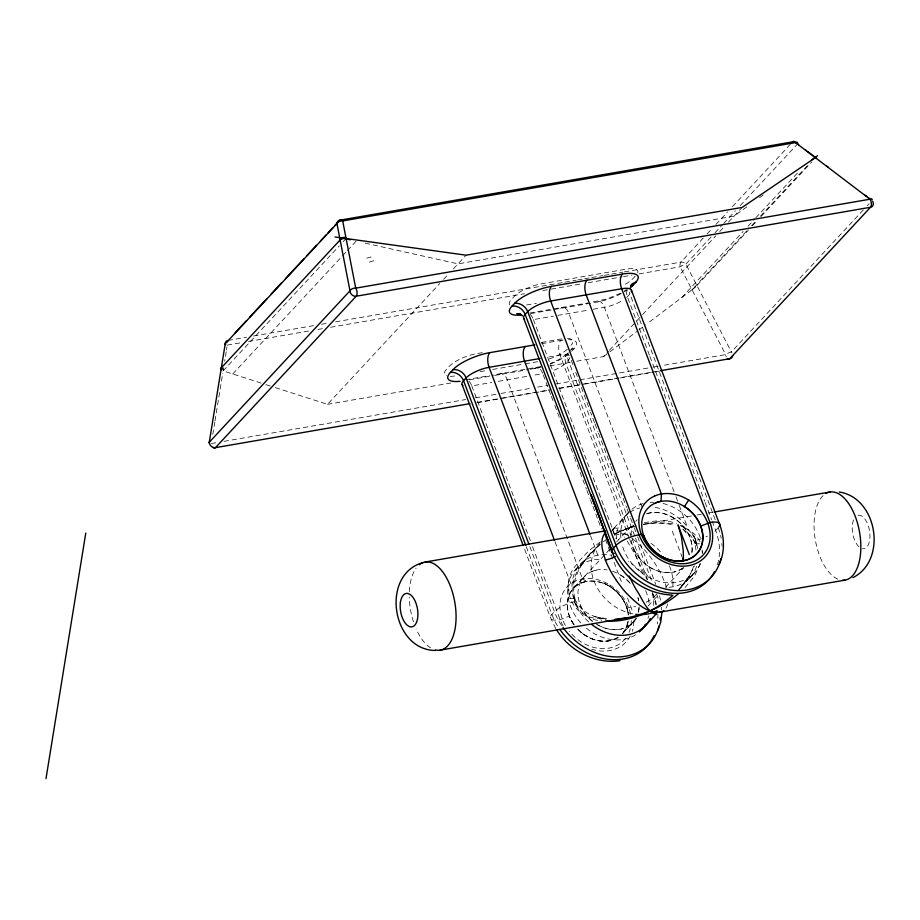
<?xml version="1.0" encoding="UTF-8"?>
<svg xmlns="http://www.w3.org/2000/svg" width="920" height="920" viewBox="0 0 920 920"><rect width="100%" height="100%" fill="white"/><g stroke="black" fill="none" stroke-linecap="round" stroke-linejoin="round"><path stroke-width="0.69" stroke-dasharray="4.6 3.45" d="M212.808 434.459L214.831 421.969M215.015 420.842L222.743 373.163M261.176 383.088L223.111 370.898L223.629 367.678M224.675 361.226L224.94 359.616M225.457 356.397L226.239 351.566M226.504 349.956L227.021 346.725M667.713 603.911L667.23 605.567A67.804 21.424 63.1 0 1 665.838 608.281L664.527 609.833M700.545 563.603L694.289 576.449L684.319 588.455M693.542 566.444C690.69 575.448 684.825 583.038 678.695 590.065L689.172 576.334L694.439 565.811M569.767 351.037L572.378 347.978L570.917 349.623M571.619 351.336L574.574 348.139A29.36 9.073 -20.7 0 0 568.502 339.675M679.247 589.133L689.172 576.334L679.477 588.938M633.903 621.299L622.978 633.086L625.91 628.67L628.21 620.793A33.58 27.105 42.9 0 1 626.945 626.175A32.154 25.955 42.9 0 1 625.278 629.844M689.563 578.07L694.98 572.217L678.431 590.042M223.111 370.898L339.261 245.893M343.171 241.684L346.092 238.533M232.737 373.98L341.607 256.806M342.585 255.76L346.472 251.574M347.438 250.527L356.19 241.12M275.31 387.619L327.52 404.328L439.76 283.544M443.659 279.335L448.546 274.091M453.422 268.835L466.106 255.185M635.168 276.218L632.88 278.68A21.827 6.75 -20.7 0 1 623.357 285.269M703.271 238.061L680.926 262.108A4.956 2.484 80.2 0 0 680.11 266.8L725.65 354.591A4.956 2.484 80.2 0 0 726.248 356.73M707.146 233.875L712.011 228.643M715.898 224.468L727.547 211.922M732.412 206.689L791.671 142.91M711.102 236.969L685.848 264.155A4.956 1 -27.4 0 0 680.11 266.8L639.078 273.895M714.99 232.783L722.763 224.422M723.741 223.376L735.39 210.829M740.255 205.597L797.571 143.911M576.656 361.238L603.554 356.592L608.442 351.336M609.408 350.29L641.619 315.629M642.597 314.571L715.794 235.796M719.693 231.598L724.581 226.343M728.479 222.145L742.141 207.437M681.708 297.597L743.141 231.483M748.018 226.239L754.837 218.891M755.814 217.844L798.721 171.66M746.695 230.966L692.035 289.788L647.519 323.403M751.582 225.71L756.458 220.466M760.369 216.257L808.197 164.783M696.934 285.51L748.523 229.977M752.422 225.791L757.286 220.547M761.185 216.361L811.808 161.874M863.293 209.967L731.388 351.934A4.956 1 -27.4 0 0 725.65 354.591L662.067 365.585M867.203 205.769L869.158 203.665M575.138 569.94L599.978 544.134L589.49 554.472L580.945 565.823L583.82 561.418C576.265 572.481 570.814 586.856 575.552 600.127L574.966 598.862C579.623 611.133 592.756 617.4 605.084 618.942L594.492 616.664L607.005 618.827M628.164 512.865L613.939 528.172L613.559 533.623M609.845 549.194L573.114 588.731C563.914 599.115 566.628 615.331 574.678 625.554M616.619 541.914L632.385 524.917M656.144 594.538L654.074 596.769A18.331 5.658 -20.7 0 1 645.943 602.37M718.071 527.884L715.679 530.472A18.331 5.658 -20.7 0 1 714.288 531.783M622.587 633.535L636.571 618.458M648.14 606.004L657.777 595.631M665.494 587.328L683.813 567.617M583.176 577.933L573.471 588.328C581.831 579.335 596.137 579.428 606.498 584.694L602.508 582.567C615.733 588.156 627.037 600.311 628.314 615.043A33.58 27.105 42.9 0 0 627.233 609.144L626.279 606.211A33.143 26.76 42.9 0 0 610.006 586.684L609.81 584.982A38.893 31.406 42.9 0 0 582.532 578.91A38.444 31.038 42.9 0 0 575.805 580.853A38.928 31.429 42.9 0 0 566.087 626.658M566.904 354.016L558.946 359.513L550.194 363.572M612.72 529.161C617.538 524.389 621.782 534.727 624.577 537.176M600.254 544.203L587.547 556.726L591.261 552.276L583.912 561.418A68.954 61.858 -69.4 0 0 580.255 566.95C564.604 586.569 574.597 619.896 601.692 620.735M603.554 356.592L636.732 331.545M638.952 329.866L645.587 324.863M603.382 541.753L604.969 540.569M746.821 206.896L734.079 216.119L458.034 263.867L362.94 242.638M759.575 197.662L765.371 193.464M624.312 290.973L626.405 289.466M600.242 541.983L588.984 550.689L580.612 559.337A68.954 65.124 -41.8 0 0 576.564 564.615C558.486 584.177 570.929 617.469 598.081 618.447A70.173 66.263 -41.8 0 0 603.209 619.114L606.107 619.332M614.894 534.117L633.385 525.653M620.563 293.215L607.131 298.919L590.49 302.496M617.193 637.951L611.938 640.193L606.234 641.182A33.937 27.404 42.9 0 1 588.478 637.203A32.154 25.955 42.9 0 1 584.303 634.742M614.456 533.841L622.863 530.173M612.237 529.587L613.444 529.103M628.164 535.52L620.034 531.323L631.327 527.091L620.034 531.323L612.007 529.816M625.726 529.103L633.477 526.62M373.75 260.739L367.528 262.625M636.226 525.895L631.522 527.183L634.064 526.539M371.162 256.967L366.183 258.313M540.891 366.551L492.131 375.164M644.38 522.572L655.431 521.007L663.619 520.962A67.724 60.754 -69.4 0 1 670.783 521.812L676.476 523.284M530.679 313.582L597.425 302.036A29.36 9.073 -20.7 0 0 627.601 289.742M535.819 368.334L534.577 368.563A11.098 5.577 80.2 0 1 542.765 373.635L533.899 375.176M228.102 340.423L246.491 337.237M253.564 336.018L314.421 325.496M321.494 324.266L327.152 323.288M335.639 321.816L563.466 282.417M564.88 282.175L576.207 280.22M577.622 279.967L583.28 278.99M584.694 278.748L590.352 277.771M591.767 277.518L603.094 275.563M604.509 275.321L610.167 274.344M611.581 274.091L622.909 272.136M624.323 271.894L680.926 262.108A4.956 4.002 42.9 0 1 685.848 264.155L731.388 351.934A4.956 4.002 42.9 0 1 731.998 352.82M227.286 345.115L242.857 342.424M248.515 341.447L309.361 330.924M317.848 329.452L323.518 328.474M330.591 327.255L524.457 293.721M542.846 290.547L549.93 289.317M551.344 289.075L582.475 283.693M588.133 282.716L622.092 276.839M623.507 276.598L631.994 275.126M526.631 304.98L536.486 303.266M529.667 313.018L552.471 309.074M553.736 308.855L587.949 302.933M530.069 314.456A11.098 5.577 80.2 0 1 533.416 319.608L553.368 316.158M557.808 315.387L588.857 310.017M593.285 309.247L604.371 307.337A18.331 5.658 -20.7 0 0 623.542 299.816M482.322 352.659L476.686 353.636A21.827 6.75 -20.7 0 0 449.328 366.286L446.28 369.564A21.827 6.75 -20.7 0 0 446.43 375.728M541.489 342.424L561.212 339.008A21.827 6.75 -20.7 0 1 562.58 338.801M541.673 343.678L561.993 340.17M548.964 356.96L560.05 355.039A18.331 5.658 -20.7 0 1 569.445 355.867M480.056 371.645L487.094 370.426M492.74 369.449L523.733 364.09M525.136 363.848L537.82 361.652M465.52 379.764L489.601 375.601M327.52 404.328L450.673 383.03M469.073 379.891L493.143 375.682M494.557 375.44L528.528 369.564M529.943 369.322L539.856 367.609M549.769 365.895L570.998 362.216M469.039 381.294A11.098 5.577 80.2 0 1 471.799 385.905L491.763 382.455M498.41 381.305L527.24 376.326M211.347 443.543L218.408 442.313M224.054 441.335L465.669 399.556M475.559 397.842L499.583 393.691M500.997 393.438L532.082 388.067M537.728 387.09L547.618 385.376M556.094 383.916L652.176 367.298M653.591 367.046L660.652 365.827M476.87 402.442L550.344 389.735M558.819 388.274L650.67 372.393M652.073 372.14L660.56 370.679M477.227 402.695L501.25 398.544M502.665 398.291L549.286 390.229M559.188 388.516L583.199 384.364M584.614 384.123L618.528 378.258M619.942 378.016L653.844 372.151M655.258 371.898L659.502 371.174M691.438 515.971L643.333 524.297L654.568 522.997L665.953 523.445L674.418 525.297M697.095 514.993L701.339 514.257M708.411 513.038L712.655 512.302M644.322 524.124L655.201 522.847L666.908 523.043A67.724 63.951 -41.8 0 1 674.544 524.193L675.786 524.481M265.914 384.606L270.652 386.124M680.605 525.895L685.158 527.769M626.279 606.211L628.785 607.798L631.097 607.395A18.331 5.658 -20.7 0 0 635.674 606.349M609.81 584.982L611.409 586.017A38.847 31.372 42.9 0 1 628.084 606.107L628.785 607.798A38.928 31.429 42.9 0 1 630.832 615.469M682.778 529.034L690.069 534.968L693.013 538.913L695.152 543.294L694.565 542.029L696.382 551.839M632.523 538.614L643.252 548.504A71.829 22.689 63.1 0 1 645.369 550.838C654.683 561.602 662.434 574.034 666.482 587.765M577.645 629.015C586.132 638.089 599.472 643.609 611.8 640.228A33.844 27.324 42.9 0 0 617.976 637.422M627.187 541.075L634.087 552.736A71.829 8.085 67.2 0 1 635.524 555.392L647.162 579.726M691.932 533.358L693.323 535.865A27.703 24.851 -69.4 0 1 695.543 540.385L697.268 548.216M588.65 621.874A44.7 36.099 42.9 0 1 576.644 606.05L576.368 605.509M695.152 543.294L692.346 537.533L693.013 538.913M555.726 628.578L550.264 617.17L523.664 546.779M634.363 550.344L633.132 547.457M580.106 604.532L581.337 607.418A33.58 27.105 42.9 0 0 593.688 622.265M637.663 536.808L655.73 584.315M715.231 519.742L629.912 293.963A11.098 8.958 42.9 0 1 629.383 292.135M649.428 355.154L627.348 296.711A11.098 8.958 42.9 0 1 627.106 290.122M649.934 356.477L704.639 501.25M705.134 502.573L711.666 519.846M712.16 521.168L715.679 530.472A59.984 48.426 42.9 0 1 717.347 564.926M674.072 491.774L604.371 307.337A11.098 5.577 80.2 0 0 596.183 302.254M675.958 496.765L678.776 504.24M679.247 505.482L687.251 526.665A44.689 36.087 42.9 0 0 653.315 507.196M672.279 531.047L682.042 556.876M642.194 507.46L568.893 313.467A11.098 5.577 80.2 0 0 560.705 308.395M594.504 422.613L590.513 411.999M595.01 423.947L598.023 431.917M598.518 433.239L610.569 465.117M611.064 466.44L614.077 474.409M614.583 475.743L626.623 507.621M627.13 508.944L630.143 516.913M630.637 518.247L633.65 526.217M634.156 527.539L636.157 532.852M634.547 535.578L568.295 360.26A11.098 8.958 42.9 0 1 568.066 353.671M635.547 538.234L652.107 582.061M631.488 537.004L565.742 363.02A11.098 8.958 42.9 0 1 568.249 352.808M631.982 538.338L647.542 579.508M652.567 592.79L654.074 596.769A59.984 48.426 42.9 0 1 656.466 604.635M629.269 538.234L560.05 355.039A11.098 5.577 80.2 0 1 560.774 340.377M629.74 539.488L642.931 574.379A44.689 36.087 42.9 0 0 628.36 561.66M533.416 319.608L616.296 538.947A44.689 36.087 42.9 0 1 639.664 508.001M543.271 374.969L550.792 394.887M551.298 396.221L553.805 402.856M554.817 405.513L570.365 446.683M570.871 448.017L573.884 455.986M574.39 457.309L586.431 489.187M586.937 490.521L589.938 498.49M590.444 499.813L592.457 505.126M592.952 506.448L597.977 519.731M598.471 521.065L601.484 529.034M605.498 539.66L622.564 584.821M627.578 598.092L631.097 607.395A41.653 33.626 42.9 0 1 632.753 612.858M590.536 535.773L597.873 555.174M555.013 541.788L571.964 586.649A44.689 36.087 42.9 0 1 610.995 555.185M471.799 385.905L531.53 543.962M532.53 546.618L560.13 619.666A41.653 33.626 42.9 0 0 563.511 626.727M529.851 546.618L554.438 611.696A59.984 48.426 42.9 0 0 562.419 626.692M526.286 546.71L551.885 614.445A59.984 48.426 42.9 0 0 558.647 627.658M571.262 360.341L573.735 366.965M575.702 372.266L590.019 410.676M659.456 595.746L661.077 601.99M696.704 544.49L696.854 545.054A44.7 36.099 42.9 0 1 697.624 548.538M572.642 594.136L573.206 596.781A26.818 24.058 -69.4 0 0 574.574 601.783A26.726 23.977 -69.4 0 0 576.644 606.05M661.503 607.154L661.721 609.741M702.075 549.987L702.236 552.667M509.749 304.911A21.827 6.75 -20.7 0 1 511.163 299.736L514.211 296.447A21.827 6.75 -20.7 0 1 541.581 283.797L626.106 269.18A21.827 6.75 -20.7 0 1 637.686 272.757M454.744 375.992A21.827 6.75 -20.7 0 1 449.914 376.303M567.398 338.491A21.827 6.75 -20.7 0 1 571.044 345.23M567.295 349.221A21.827 6.75 -20.7 0 1 548.033 359.341M632.822 613.87A44.689 36.087 42.9 0 1 595.148 583.728A44.689 36.087 42.9 0 1 600.622 542.582M614.353 535.129A44.689 36.087 42.9 0 1 631.281 534.761M650.981 543.306A44.689 36.087 42.9 0 1 662.469 554.254M669.369 565.846A44.689 36.087 42.9 0 1 672.669 587.592M707.411 536.13A18.331 5.658 -20.7 0 1 705.95 536.843M701.35 538.729A18.331 5.658 -20.7 0 1 695.405 540.534M695.186 540.569A41.676 33.66 42.9 0 1 696.486 544.502M693.726 535.716A43.332 38.203 31.9 0 1 695.807 540.442M718.232 527.712A59.984 48.426 42.9 0 1 721.176 538.212M721.878 543.467A59.984 48.426 42.9 0 1 722.039 546.066M656.627 594.021A59.984 48.426 42.9 0 1 659.019 601.887M657.811 613.824A59.984 48.426 42.9 0 1 657.397 624.024M630.327 635.95A41.653 33.626 42.9 0 1 591.847 649.29M633.754 621.034A41.653 33.626 42.9 0 1 632.258 631.315M625.554 638.365A38.928 31.429 42.9 0 1 569.308 631.258M631.269 620.551A38.928 31.429 42.9 0 1 629.05 632.373M574.712 601.634A18.331 5.658 -20.7 0 0 554.438 611.696L551.885 614.445A18.331 5.658 -20.7 0 0 560.13 619.666L569.399 616.055L570.63 618.942A33.58 27.105 42.9 0 0 574.862 625.761M626.623 297.436A18.331 5.658 -20.7 0 0 627.348 296.711L629.912 293.963A18.331 5.658 -20.7 0 0 630.51 293.261M683.261 529.276A44.183 27.404 46.4 0 1 687.447 534.911M618.746 539.707A44.183 34.603 43.4 0 1 618.7 539.269M569.917 357.535A18.331 5.658 -20.7 0 1 568.295 360.26L565.742 363.02A18.331 5.658 -20.7 0 1 552.506 370.863M645.311 572.688A44.183 41.285 35.1 0 1 649.232 578.657M571.561 349.589A11.098 8.958 42.9 0 1 574.022 348.749M569.054 593.848A44.183 36.685 42.4 0 1 569.031 585.844M499.1 374.693A11.098 5.577 80.2 0 1 507.288 379.776L582.532 578.898L586.626 581.428A33.384 26.956 42.9 0 1 628.303 614.801M561.971 340.193A29.36 9.073 -20.7 0 1 563.155 340.032M568.652 354.073A29.36 9.073 -20.7 0 1 550.493 363.998M541.029 367.115A29.36 9.073 -20.7 0 1 535.842 368.31M700.154 563.684A44.689 36.087 42.9 0 1 660.456 581.704A44.689 36.087 42.9 0 1 622.299 545.525M620.839 537.935A44.689 36.087 42.9 0 1 643.195 503.539M650.037 502.354A44.689 36.087 42.9 0 1 653.729 502.251M662.986 503.458A44.689 36.087 42.9 0 1 700.844 539.557M702.5 551.057A44.689 36.087 42.9 0 1 702.408 553.667M635.536 634.823A44.689 36.087 42.9 0 1 584.901 626.888M580.865 622.909A44.689 36.087 42.9 0 1 569.146 580.773A44.689 36.087 42.9 0 1 600.702 559.325M645.644 590.663A44.689 36.087 42.9 0 1 649.279 604.233M648.634 615.859A44.689 36.087 42.9 0 1 647.967 618.355M696.854 545.054A26.53 23.793 -69.4 0 0 695.543 540.385A11.098 3.427 -20.7 0 0 700.534 543.547M680.673 525.274A33.453 30.003 -69.4 0 1 695.853 540.201M696.624 566.271A44.7 36.099 42.9 0 1 665.758 587.42M569.583 598.621A11.098 3.427 -20.7 0 1 574.574 601.783M652.314 592.94A44.7 36.099 42.9 0 1 653.648 605.992M575.115 601.53A42.113 36.409 35.8 0 1 573.585 596.746M576.161 605.567A41.998 34.316 41.9 0 1 574.494 601.668M683.169 567.847A33.384 26.956 42.9 0 1 651.303 568.146A33.384 26.956 42.9 0 1 631.154 539.235M631.016 535.256A33.384 26.956 42.9 0 1 633.523 525.021M635.743 521.444A33.384 26.956 42.9 0 1 637.203 519.731M647.473 513.509A33.384 26.956 42.9 0 1 680.294 523.146A33.384 26.956 42.9 0 1 691.369 555.323M635.386 619.275A33.384 26.956 42.9 0 1 582.647 609.914A33.384 26.956 42.9 0 1 607.005 569.905M612.524 571.262A33.384 26.956 42.9 0 1 631.58 585.028M637.985 597.793A33.384 26.956 42.9 0 1 638.675 600.886M639.101 606.901A33.384 26.956 42.9 0 1 638.331 612.398M620.701 575.161A33.143 26.76 42.9 0 1 631.522 584.993M618.309 637.261A33.384 26.956 42.9 0 1 578.266 629.706M573.723 624.243A33.384 26.956 42.9 0 1 586.626 581.452A32.959 26.611 42.9 0 0 580.865 583.119M628.188 621.069A33.384 26.956 42.9 0 1 622.668 633.477M584.303 634.719A33.58 27.105 42.9 0 1 578.059 629.464M625.266 629.832A33.844 27.324 42.9 0 1 622.081 634.064M837.798 579.117A44.689 22.459 80.2 0 1 815.166 539.005A44.689 22.459 80.2 0 1 824.09 494.741M430.606 647.864A44.689 22.459 80.2 0 1 416.139 628.9M413.448 621.747A44.689 22.459 80.2 0 1 409.285 597.126M409.354 591.629A44.689 22.459 80.2 0 1 416.093 568.215M858.003 515.327A16.939 8.51 80.2 0 1 869.676 531.806A16.939 8.51 80.2 0 1 862.466 548.676M859.015 546.837A16.939 8.51 80.2 0 1 854.45 518.155M652.544 593.584A33.534 3.772 67.2 0 1 655.799 604.773M685.032 528.034A33.453 31.59 -41.8 0 1 700.281 542.133M646.323 513.854A32.959 26.611 42.9 0 1 650.359 512.854A33.35 26.933 42.9 0 1 673.75 518.063A33.143 26.76 42.9 0 1 689.988 537.625L690.977 540.558A33.58 27.105 42.9 0 1 691.449 554.955M634.374 550.344A33.58 27.105 42.9 0 0 648.036 566.134A32.154 25.955 42.9 0 0 652.199 568.629A33.937 27.404 42.9 0 0 669.967 572.585A31.97 25.817 42.9 0 0 675.533 571.63M682.812 568.077A33.844 27.324 42.9 0 1 675.521 571.607M591.56 571.596A32.959 26.611 42.9 0 1 597.321 569.917M597.747 624.933A32.154 25.955 42.9 0 0 599.173 625.703A33.937 27.404 42.9 0 0 616.929 629.659A31.97 25.817 42.9 0 0 622.495 628.705M635.961 618.32A33.844 27.324 42.9 0 1 622.483 628.682M637.939 597.632A33.58 27.105 42.9 0 1 638.606 600.587M639.032 607.867A33.58 27.105 42.9 0 1 638.066 613.364M613.72 528.551L611.673 531.449L614.192 527.896L613.72 528.551M692.162 289.639L696.831 285.614L692.162 289.639"/><path stroke-width="1.38" d="M661.94 612.329L660.721 622.207L657.478 631.235M46 778.619L85.778 533.071M719.152 564.443C725.018 552.069 724.466 537.671 719.854 524.986L631.396 290.064M816.235 157.044L742.141 207.437L466.106 255.185L335.029 237.003M654.718 495.983A38.928 31.429 42.9 0 0 643.517 539.2A38.928 31.429 42.9 0 0 689.908 562.775A38.928 31.429 42.9 0 0 707.664 522.893L706.985 521.203A38.847 31.372 42.9 0 0 690.276 501.135L688.7 500.077L684.445 506.552A33.143 26.76 42.9 0 1 700.683 526.113M816.051 157.286L815.706 157.688A5.198 1.104 -38.2 0 0 814.442 158.389M641.953 629.292L656.202 613.973L656.684 612.524A67.804 7.636 67.2 0 0 656.719 612.226M534.842 344.862L488.566 352.866A29.36 9.073 -20.7 0 0 453.572 369.058L449.811 373.072A29.36 9.073 -20.7 0 0 460.092 381.317M636.145 281.842A29.36 9.073 -20.7 0 0 623.576 273.884L550.172 286.568A29.36 9.073 -20.7 0 0 515.177 302.76L511.416 306.774A29.36 9.073 -20.7 0 0 521.697 315.008M632.466 285.832L636.192 281.83M234.899 333.097L246.56 320.551M249.469 317.423L266.961 298.597M270.836 294.423L281.531 282.923M285.418 278.737L303.876 258.865M306.785 255.737L316.503 245.283M320.39 241.097L326.221 234.818M328.164 232.737L333.017 227.505M334.96 225.411L339.813 220.19L792.637 141.864A4.956 4.002 42.9 0 1 794.926 142.082M221.237 369.782A5.394 2.576 1 0 1 221.386 367.77L340.124 239.936A5.394 2.576 1 0 1 346.127 238.464M605.624 532.3C598.839 539.948 602.611 551.459 605.475 559.981A11.098 3.427 -20.7 0 0 615.411 556.439M672.957 595.309C654.752 611.19 630.982 622.092 606.498 621.207A70.173 62.939 -69.4 0 1 605.291 621.126M678.592 593.653C663.757 605.958 645.69 614.249 626.784 617.872L440.036 650.164M811.739 159.907L817.535 155.71M662.975 611.006L663.78 610.466M655.948 614.261C645.92 611.363 641.93 597.413 636.03 589.421A67.724 7.624 67.2 0 1 633.121 583.993L629.096 575.977M852.874 577.656C887.616 560.349 877.404 497.789 839.258 492.004M662.135 611.443C648.106 615.043 636.007 602.565 626.865 593.664A67.724 21.401 63.1 0 1 622.633 588.846L616.4 580.554M423.166 562.545C380.155 574.229 391.506 649.98 435.309 650.474M540.086 358.49L489.083 367.31A18.331 5.658 -20.7 0 0 466.106 377.936L463.553 380.684A18.331 5.658 -20.7 0 0 462.921 385.503M469.809 403.673L215.487 447.649A4.956 2.484 80.2 0 1 213.083 447.476M660.56 370.679L729.79 358.708L870.492 207.276A4.956 4.002 42.9 0 0 872.7 201.388M425.304 562.005L605.36 530.874M714.069 512.06L830.081 491.993M659.295 612.248L844.813 580.163M626.784 617.872L614.917 619.309M619.999 660.744C595.125 664.228 569.48 650.831 556.485 629.659M671.83 595.044C656.776 594.355 642.194 588.627 630.798 578.749C606.659 557.278 604.153 522.226 590.778 494.511L611.938 550.574L523.675 318.285M519.65 314.053L516.844 313.685L520.72 314.226L519.006 313.547L522.457 315.882M341.952 237.958L350.347 239.832M797.571 143.911L798.698 144.773M805.506 149.937L806.633 150.799M807.771 151.662L811.164 154.238M812.303 155.1L815.706 157.688M826.275 165.715L828.034 167.049M865.041 195.155L866.801 196.489M868.56 197.834L870.331 199.168M645.069 538.832L643.839 535.946L641.332 534.37L639.02 534.761A18.331 5.658 -20.7 0 0 616.043 545.387L613.49 548.147A18.331 5.658 -20.7 0 0 614.157 553.495M462.07 384.583L523.169 545.457M689.275 554.541L678.051 524.837L681.444 536.843L683.226 550.608L683.502 560.751L680.662 561.085A33.937 27.404 42.9 0 1 662.906 557.106M682.525 558.164L683.502 560.751L686.228 560.119A33.844 27.324 42.9 0 0 699.694 549.734M590.077 534.554L524.561 361.18A11.098 5.577 80.2 0 1 525.297 346.506M554.541 540.534L489.083 367.31A11.098 5.577 80.2 0 1 489.808 352.647M528.839 543.962L466.106 377.936A11.098 8.958 42.9 0 0 452.928 369.702M525.78 545.387L463.553 380.684A11.098 8.958 42.9 0 0 450.363 372.45M796.237 142.726A4.956 4.002 42.9 0 1 796.823 143.163M792.637 141.864A4.956 2.484 80.2 0 1 795.512 142.612A4.956 1.863 -52.8 0 1 797.64 143.382M340.02 239.901A5.198 4.324 12.6 0 1 346.438 237.659M227.803 340.48A4.956 4.002 42.9 0 0 225.227 343.815L209.277 442.232A4.956 0.782 9.2 0 0 209.553 442.968M225.745 344.643A4.956 0.782 9.2 0 1 225.227 343.815L336.95 223.583A4.956 4.002 42.9 0 1 339.813 220.19A4.956 2.484 80.2 0 1 342.688 220.927L795.512 142.612L870.032 199.203A4.956 1.863 -52.8 0 1 872.16 199.985M223.468 369.564A5.198 1.058 26.3 0 1 221.306 367.747M227.412 341.745A4.956 2.484 80.2 0 1 227.711 340.975M657.19 610.615A44.689 36.087 42.9 0 1 635.743 614.33M718.831 527.01A18.331 5.658 -20.7 0 0 709.987 522.491L700.718 526.113L701.684 529.046A33.58 27.105 42.9 0 1 701.373 546.066A32.154 25.955 42.9 0 1 699.706 549.734M688.689 500.077A38.928 31.429 42.9 0 0 661.376 494.005A38.444 31.038 42.9 0 0 654.695 495.96M714.564 571.584A59.984 48.426 42.9 0 1 663.159 591.87A59.984 48.426 42.9 0 1 613.49 548.147L525.159 314.387A11.098 8.958 42.9 0 0 511.98 306.153M720.877 558.624A59.984 48.426 42.9 0 1 671.726 590.192A59.984 48.426 42.9 0 1 616.043 545.387L527.723 311.627A11.098 8.958 42.9 0 0 514.533 303.393M658.984 626.129A59.984 48.426 42.9 0 1 617.883 656.938A59.984 48.426 42.9 0 1 563.04 627.578M660.353 617.504A59.984 48.426 42.9 0 1 660.123 620.022M654.005 635.743A59.984 48.426 42.9 0 1 610.88 659.571A59.984 48.426 42.9 0 1 559.854 629.441M732.642 355.58A4.956 4.002 42.9 0 1 729.79 358.708A4.956 2.484 80.2 0 1 727.398 358.524M631.327 291.881A18.331 5.658 -20.7 0 0 621.655 288.742L550.689 301.012A18.331 5.658 -20.7 0 0 527.723 311.627L525.159 314.387A18.331 5.658 -20.7 0 0 524.526 319.194M622.38 274.068A11.098 5.577 80.2 0 0 621.655 288.742L709.987 522.491A41.653 33.626 42.9 0 1 688.505 565.685A41.653 33.626 42.9 0 1 639.02 534.761L550.689 301.012A11.098 5.577 80.2 0 1 551.413 286.339M586.903 280.209A11.098 5.577 80.2 0 0 586.178 294.872L661.411 493.994L661.054 501.331A32.959 26.611 42.9 0 0 655.293 503.01M630.51 285.695A11.098 8.958 42.9 0 1 635.628 282.452M630.614 286.039A11.098 8.958 42.9 0 1 633.075 285.2M632.431 285.844A29.36 9.073 -20.7 0 1 630.257 287.776M645.506 624.197A44.689 36.087 42.9 0 1 639.377 631.913M650.336 618.528A44.7 36.099 42.9 0 1 591.894 624.599M658.743 554.622A33.58 27.105 42.9 0 1 645.081 538.832M662.894 557.117A32.154 25.955 42.9 0 1 658.731 554.634M825.942 493.465A44.689 22.459 80.2 0 1 859.291 530.691A44.689 22.459 80.2 0 1 842.547 580.267M419.324 564.742A44.689 22.459 80.2 0 1 454.56 600.886A44.689 22.459 80.2 0 1 435.424 649.934M616.423 580.393A33.453 10.568 63.1 0 1 605.325 559.947M349.979 290.812L209.277 442.232A4.956 4.002 42.9 0 0 215.487 447.649L356.19 296.228L870.492 207.276A4.956 2.484 80.2 0 0 870.032 199.203L355.718 288.155A4.956 3.645 -11 0 0 349.979 290.812L336.95 223.583A4.956 3.645 -11 0 1 342.688 220.927L355.718 288.155A4.956 2.484 80.2 0 1 356.19 296.228A4.956 4.002 42.9 0 1 349.979 290.812M643.586 535.256A33.384 26.956 42.9 0 0 695.761 554.76A33.384 26.956 42.9 0 0 677.499 503.125A33.384 26.956 42.9 0 0 643.586 535.256M400.384 602.646A16.939 8.51 80.2 0 0 411.7 626.888A16.939 8.51 80.2 0 0 415.058 600.956A16.939 8.51 80.2 0 0 400.384 602.646"/></g></svg>
